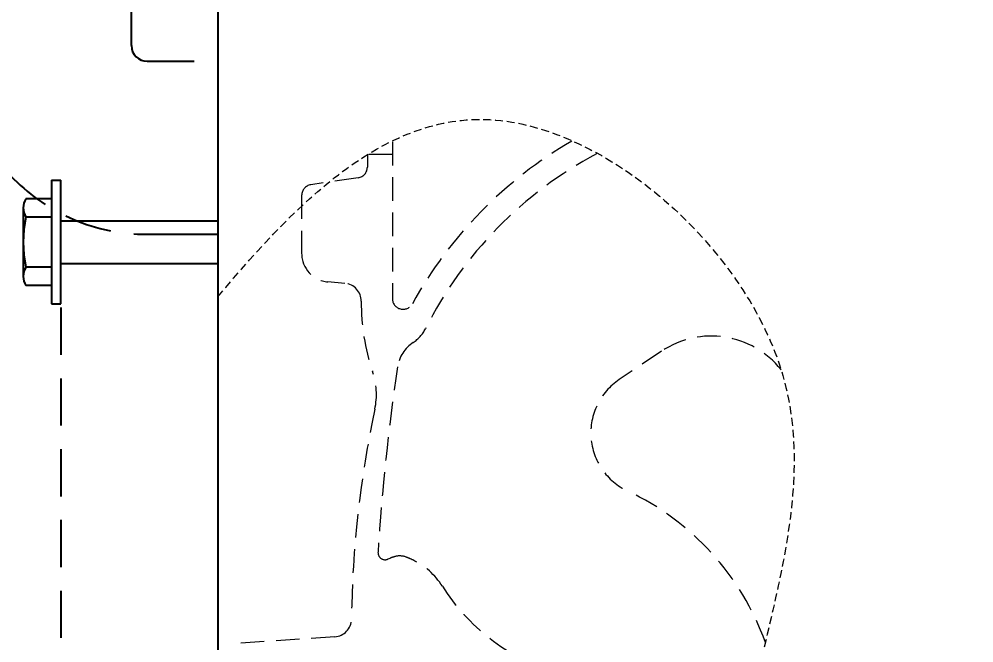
# Model space of a CAD drawing. Extents: x -37 to 6627, y -242 to 2286.
# Drawn here: x 3928.7 to 4232.4, y 109.4 to 307.7 of the extents above; entities that cross this region are included whole.
import ezdxf

# ---------------------------------------------------------------- set-up
doc = ezdxf.new("R2010")
doc.units = 0
doc.header["$LTSCALE"] = 20
doc.header["$MEASUREMENT"] = 0
doc.linetypes.add('HIDDEN', pattern=[0.375, 0.25, -0.125])
doc.linetypes.add('HIDDEN2', pattern=[0.1875, 0.125, -0.0625])
doc.layers.get('0').update_dxf_attribs({"linetype": 'CONTINUOUS'})
doc.layers.get('DEFPOINTS').update_dxf_attribs({"linetype": 'CONTINUOUS'})
for name, color, linetype in [('3', 3, 'CONTINUOUS'), ('6', 6, 'CONTINUOUS'), ('FAUCET', 4, 'CONTINUOUS')]:
    doc.layers.add(name, color=color, linetype=linetype)
doc.styles.get("Standard").update_dxf_attribs({"font": 'NanumGothic.ttf'})
doc.dimstyles.get("Standard").update_dxf_attribs({"dimtxt": 2.5, "dimasz": 2, "dimexe": 2, "dimexo": 1, "dimgap": 1.5, "dimtad": 1, "dimdec": 0, "dimlfac": 10, "dimrnd": 0.5, "dimzin": 0, "dimdsep": 46, "dimtxsty": 'Standard', "dimcen": 0, "dimclrt": 2, "dimadec": 0, "dimazin": 0, "dimtfac": 1, "dimtdec": 0, "dimtmove": 0, "dimatfit": 3, "dimfxl": 0, "dimtolj": 1, "dimtzin": 0, "dimarcsym": 0})

# ---------------------------------------------------------------- blocks, each defined once
blk = doc.blocks.new('*D39')
at = {"layer": '3', "color": 3, "lineweight": -2}
for p, q in [((4033.94, 824.63), (3795.55, 824.63)), ((3805.55, 804.63), (3805.55, 390.41)), ((3805.55, -73.2), (3805.55, 341.02)), ((3986.95, -93.2), (3795.55, -93.2))]:
    blk.add_line(p, q, dxfattribs=at)
at = {"layer": '3', "color": 3}
for points in [[(3802.22, 804.63), (3808.89, 804.63), (3805.55, 824.63)], [(3802.22, -73.2), (3808.89, -73.2), (3805.55, -93.2)]]:
    blk.add_solid(points, dxfattribs=at)
at = {"layer": 'DEFPOINTS', "color": 0}
for p in [(3805.55, 824.63), (4038.94, 824.63), (3991.95, -93.2)]:
    blk.add_point(p, dxfattribs=at)
at = {"layer": '3', "color": 2, "insert": (3805.55, 365.71), "char_height": 27, "attachment_point": 5}
blk.add_mtext('\\A1;920', dxfattribs=at)

msp = doc.modelspace()

# ---------------------------------------------------------------- linework, layer by layer
at = {"color": 2, "ltscale": 10}
msp.add_line((3991.95334, 351.80157), (3991.95334, 112.11709), dxfattribs=at)
at = {"layer": '3'}
for p, q in [((3991.95334, 1086.80157), (3991.95334, -93.19843)), ((3969.45334, 239.30157), (3991.95334, 239.30157))]:
    msp.add_line(p, q, dxfattribs=at)
at = {"layer": '3', "linetype": 'HIDDEN', "ltscale": 3}
for p, q in [((3964.45334, 299.30157), (3964.45334, 502.80157)), ((3969.45334, 294.30157), (3991.95334, 294.30157)), ((3941.95334, 215.97474), (3941.95334, -93.19843))]:
    msp.add_line(p, q, dxfattribs=at)
at = {"layer": '3', "color": 7}
for p, q in [((3991.95334, 311.80157), (3991.95334, 51.80157)), ((3991.95334, 262.59371), (3991.95334, 230.03371))]:
    msp.add_line(p, q, dxfattribs=at)
at = {"layer": '3', "color": 7, "linetype": 'HIDDEN2', "lineweight": 0, "ltscale": 3}
for p, q in [((4047.45017, 268.71674), (4047.45017, 218.86202)), ((4039.50517, 264.68642), (4039.50517, 260.66027)), ((4047.45017, 264.68642), (4039.50517, 264.68642)), ((4036.60158, 257.29239), (4021.50968, 255.04548)), ((4018.6061, 251.6776), (4018.6061, 233.20125)), ((4032.37214, 223.69304), (4026.92177, 224.15347)), ((4133.11443, 202.12706), (4119.65231, 193.10736)), ((4046.62683, 136.25677), (4046.05787, 136.01078)), ((4029.15278, 111.31284), (3998.12974, 109.22531))]:
    msp.add_line(p, q, dxfattribs=at)
at = {"layer": '3', "linetype": 'HIDDEN', "ltscale": 3}
msp.add_arc((3969.45334, 299.30157), 60, 180, 270, dxfattribs=at)
at = {"layer": '3'}
msp.add_arc((3969.45334, 299.30157), 5, 180, 270, dxfattribs=at)
at = {"layer": '3', "color": 7, "linetype": 'HIDDEN2', "lineweight": 0, "ltscale": 3}
for centre, radius, start, end in [((4172.66406, 151.45734), 135.80994, 120.1167696, 151.0414267), ((4172.66406, 151.45734), 128.43244, 117.9701455, 153.2510848), ((4036.10017, 260.66027), 3.405, 278.4680927, 0), ((4022.0111, 251.6776), 3.405, 98.4680927, 180), ((4027.6861, 233.20125), 9.08, 180, 265.1713281), ((4031.89444, 218.03819), 5.675, 359.4881834, 85.1713281), ((4050.85517, 218.86202), 3.405, 180, 331.0414267), ((4104.42327, 217.39028), 66.85672, 179.4881834, 198.8873435), ((4047.8401, 214.37083), 11.35, 303.4525073, 333.2510848), ((4148.9085, 178.55402), 28.375, 38.5318449, 123.8223085), ((4060.35337, 195.43124), 11.35, 123.4525073, 171.4456723), ((4019.68856, 188.40001), 22.7, 347.8993811, 18.8873435), ((4718.47978, 96.43553), 676.88025, 171.44567234, 176.45959188), ((4131.02404, 176.13477), 20.43, 123.8223085, 244.8303869), ((4370.05748, 113.28346), 335.63068, 167.8993811, 179.3802748), ((4086.23245, 80.81661), 84.8878, 19.7695515, 64.8303869), ((4045.15702, 138.09438), 2.27, 176.4595919, 293.381173), ((4051.13103, 125.83877), 11.35, 103.40381, 113.381173), ((4049.8155, 131.35919), 5.675, 69.2851691, 103.40381), ((4041.98478, 110.65202), 27.81336, 64.5703418, 69.2851691), ((4044.18047, 115.26996), 22.7, 32.3559778, 64.5703418), ((4118.34839, 162.25846), 65.09976, 212.3559778, 252.2392418), ((4028.77177, 116.97504), 5.675, 273.849625, 359.3802748)]:
    msp.add_arc(centre, radius, start, end, dxfattribs=at)
at = {"layer": '3', "color": 7, "linetype": 'HIDDEN', "lineweight": 0, "ltscale": 0.5}
msp.add_open_spline([(3991.95334, 219.36872), (4018.46341, 251.38316), (4077.38299, 307.17814), (4202.54322, 197.3497), (4161.11517, 107.389), (4157.39953, 58.98552), (4157.13292, 51.80156)], degree=3, knots=[29.000401858, 29.000401858, 29.000401858, 29.000401858, 136.24864606, 258.326575232, 381.783441909, 403.323540915, 403.323540915, 403.323540915, 403.323540915], dxfattribs=at)
at = {"layer": '6'}
msp.add_lwpolyline([(4991.95334, 2030.80157), (3991.95334, 2030.80157), (3991.95334, -93.19843), (5874.30724, -93.19843), (5874.30724, 931.80157)], dxfattribs=at)
at = {"layer": 'FAUCET', "color": 4, "linetype": 'Continuous'}
for p, q in [((3939.01865, 256.46389), (3939.01865, 217.13925)), ((3939.01865, 256.46389), (3941.95334, 256.46389)), ((3941.95334, 217.13925), (3941.95334, 256.46389)), ((3939.01865, 250.59679), (3930.91459, 250.59679)), ((3930.03718, 247.67607), (3930.03718, 225.77936)), ((3939.01865, 244.76926), (3930.91459, 244.76926)), ((3941.95334, 243.55232), (3991.95334, 243.55232)), ((3939.01865, 228.83388), (3930.91459, 228.83388)), ((3941.95334, 230.05081), (3991.95334, 230.05081)), ((3939.01865, 223.00634), (3930.91459, 223.00634)), ((3939.01865, 217.13925), (3941.95334, 217.13925))]:
    msp.add_line(p, q, dxfattribs=at)
for centre, radius, start, end in [((3935.31399, 247.68302), 5.27681, 146.4830266, 213.5169734), ((3966.65282, 236.80157), 36.61564, 167.4316879, 192.5683121), ((3935.30272, 225.92011), 5.26742, 146.415386, 213.584614)]:
    msp.add_arc(centre, radius, start, end, dxfattribs=at)

# ---------------------------------------------------------------- dimensions: what is measured, and where the dimension line sits
at = {"layer": '3', "color": 7}
dim = msp.add_linear_dim(base=(3805.55439, 824.62799), p1=(3991.95334, -93.19843), p2=(4038.93605, 824.62799), angle=90, text='920', dimstyle='Standard', override={"dimtxt": 27, "dimasz": 20, "dimexe": 10, "dimexo": 5, "dimgap": 10, "dimtih": 1, "dimtoh": 1, "dimdec": 4, "dimlfac": 1, "dimzin": 8, "dimclrd": 3, "dimclre": 3, "dimtdec": 4, "dimarcsym": 1}, dxfattribs=at)
dim.commit()
dim.dimension.update_dxf_attribs({"geometry": '*D39', "text_midpoint": (3805.55439, 365.71478)})

doc.saveas('drawing.dxf')
